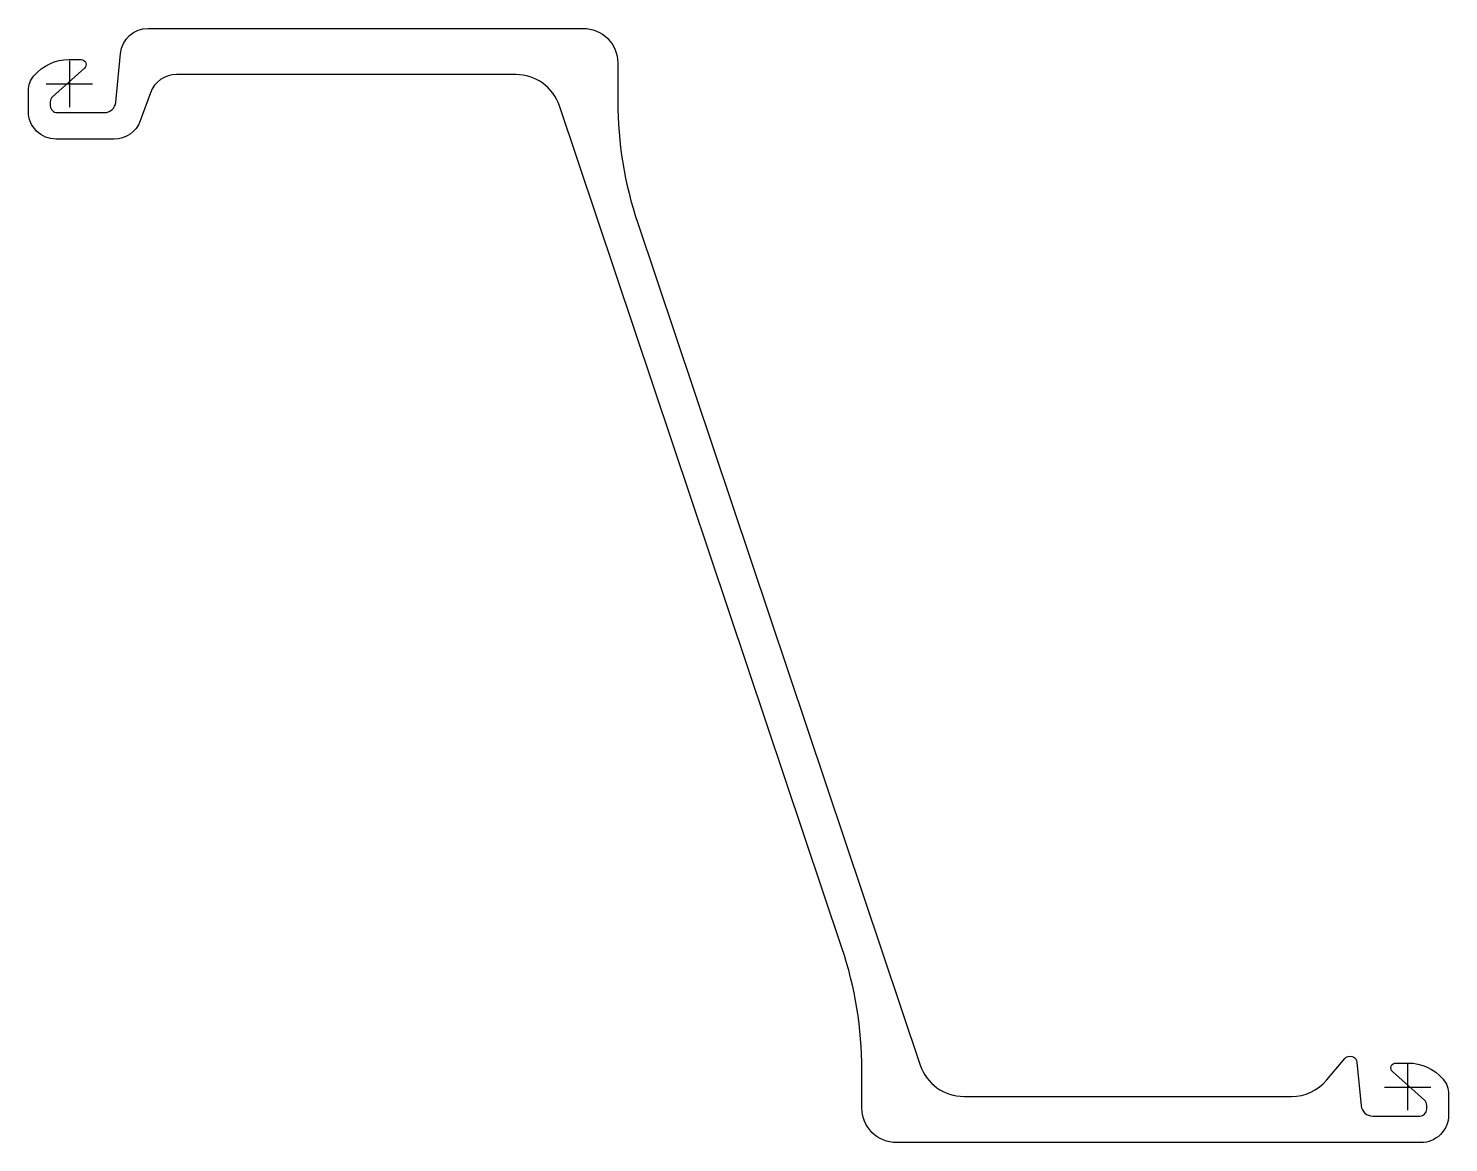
# Model space of a CAD drawing. Header units: millimetres. Extents: x -18 to 598, y -459 to 24.
import ezdxf

# ---------------------------------------------------------------- set-up
doc = ezdxf.new("R2010")
doc.units = ezdxf.units.MM
doc.header["$LTSCALE"] = 0.2

msp = doc.modelspace()

# ---------------------------------------------------------------- linework, layer by layer
at = {"flags": 128}
msp.add_lwpolyline([(237.7, -7.58, 0.081073), (246.32, -60.36), (368.73, -425.36, 0.322317), (387.69, -439), (529.61, -439, 0.221695), (544.93, -431.86), (552.72, -422.57, -0.663701), (558.01, -424.2), (559.89, -443, 0.385312), (564.86, -447.5), (585.25, -447.5, 0.414214), (588.25, -444.5), (588.25, -442.87, 0.212557), (587.26, -440.64), (573.45, -428.21, -0.687281), (574.88, -424.5), (580.15, -424.5, -0.219232), (595.35, -431.5, -0.17875), (597.75, -438), (597.75, -447, -0.414214), (585.75, -459), (358.46, -459, -0.414214), (343.46, -444), (343.46, -427.42, 0.081073), (334.84, -374.64), (212.43, -9.64, 0.322317), (193.47, 4), (46.41, 4, 0.315299), (35.14, -3.9), (30.69, -16.1, -0.315299), (19.42, -24), (-5.75, -24, -0.414214), (-17.75, -12), (-17.75, -3, -0.17875), (-15.35, 3.5, -0.219232), (-0.15, 10.5), (5.12, 10.5, -0.687281), (6.55, 6.79), (-7.26, -5.64, 0.212557), (-8.25, -7.87), (-8.25, -9.5, 0.414214), (-5.25, -12.5), (15.14, -12.5, 0.385312), (20.11, -8), (22.23, 13.19, -0.385312), (34.17, 24), (222.7, 24, -0.414214), (237.7, 9)], format="xyb", close=True, dxfattribs=at)
at = {"layer": 'DEFPOINTS'}
for p, q in [((0, 9.9), (0, -10.1)), ((-10, 0), (10, 0)), ((580, -425), (580, -445)), ((570, -435), (590, -435))]:
    msp.add_line(p, q, dxfattribs=at)

doc.saveas('drawing.dxf')
